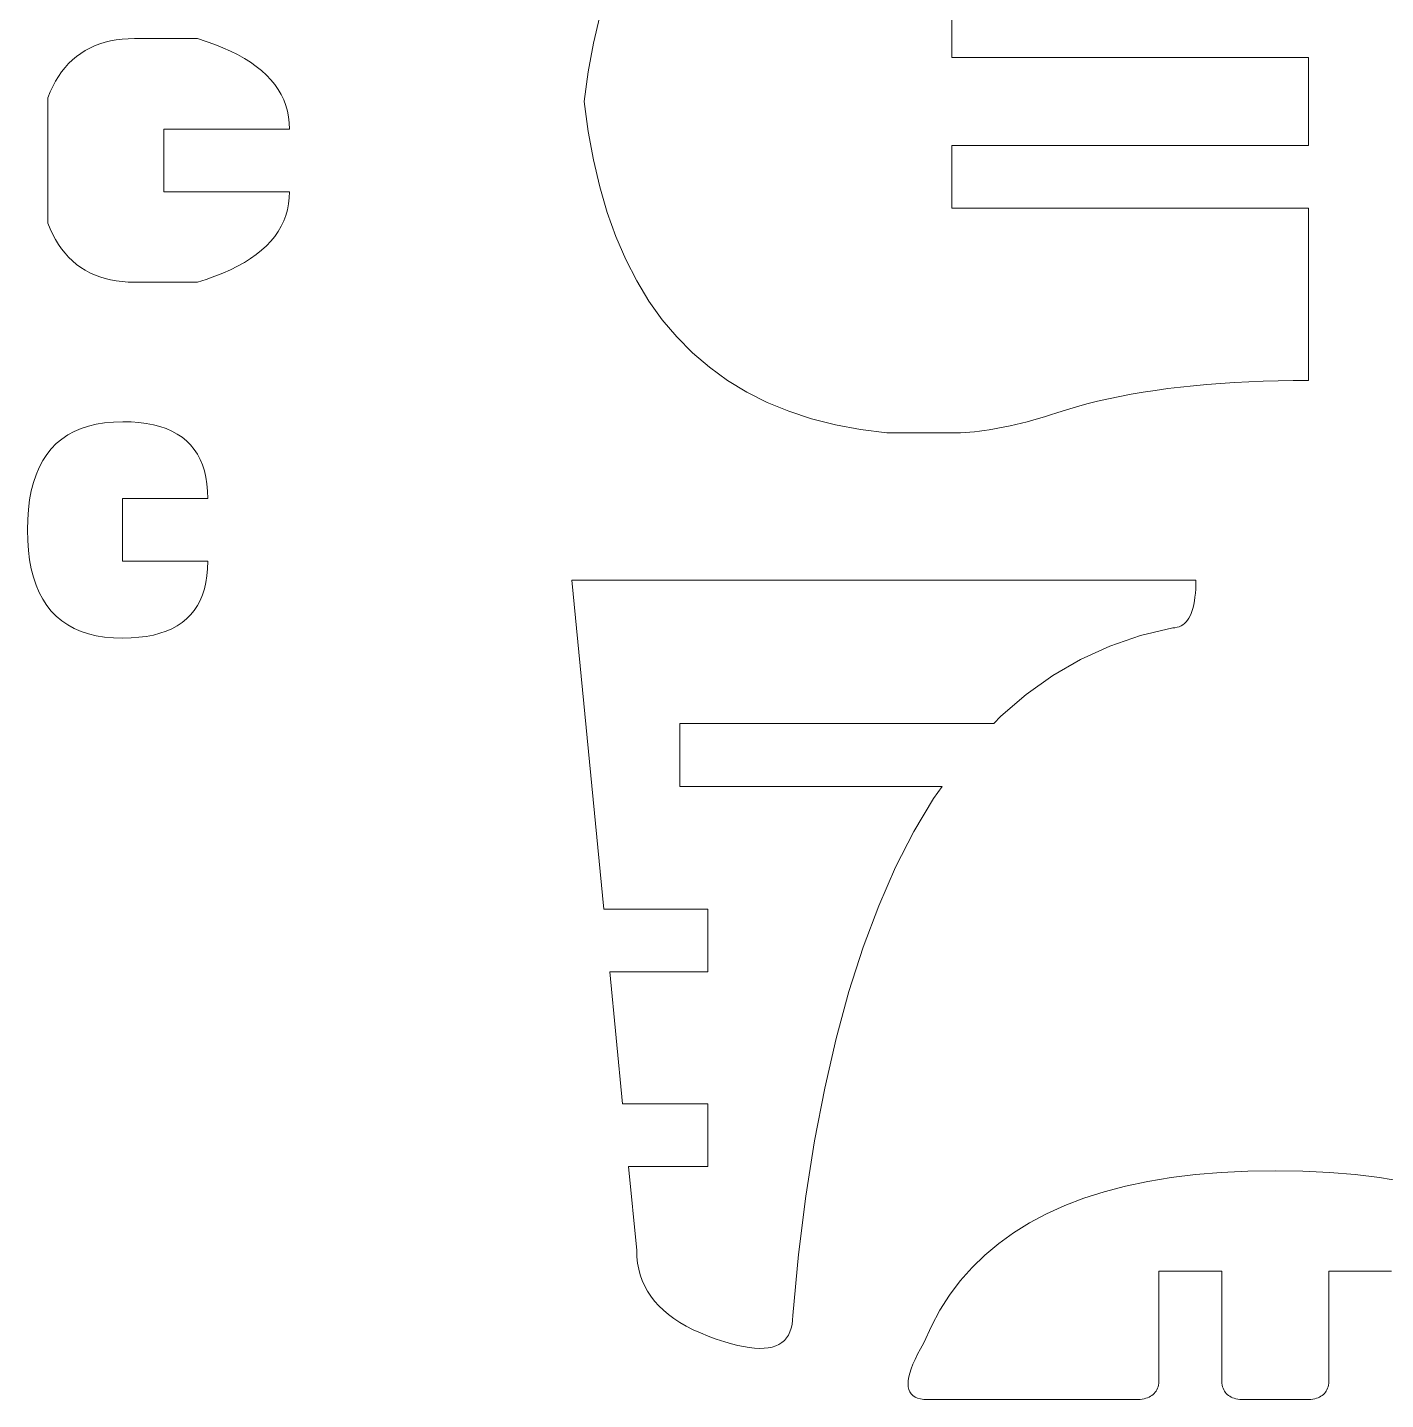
# Model space of a CAD drawing. Header units: inches. Extents: x -318 to 215, y -214 to 306.
# Drawn here: x -303.7 to -245.8, y -181 to -122.4 of the extents above; entities that cross this region are included whole.
import ezdxf

# ---------------------------------------------------------------- set-up
doc = ezdxf.new("R2010")
doc.units = ezdxf.units.IN
doc.header["$MEASUREMENT"] = 0
doc.layers.add('Layer 1', color=7, linetype='Continuous')

msp = doc.modelspace()

# ---------------------------------------------------------------- linework, layer by layer
at = {"layer": 'Layer 1', "color": 1, "lineweight": 9}
for points in [[(-264.2821, -123.7187), (-264.2821, -123.7187), (-264.2821, -121.0409), (-264.2821, -121.0409)], [(-279.3137, -121.9596), (-279.3137, -121.9596), (-279.5839, -123.113), (-279.5839, -123.113)], [(-300.2007, -123.0156), (-300.2007, -123.0156), (-299.9568, -122.9716), (-299.9568, -122.9716)], [(-299.9568, -122.9716), (-299.9568, -122.9716), (-299.704, -122.94), (-299.704, -122.94)], [(-299.704, -122.94), (-299.704, -122.94), (-299.4421, -122.9211), (-299.4421, -122.9211)], [(-299.4421, -122.9211), (-299.4421, -122.9211), (-299.1712, -122.9147), (-299.1712, -122.9147)], [(-299.1712, -122.9147), (-299.1712, -122.9147), (-296.4934, -122.9147), (-296.4934, -122.9147)], [(-296.1097, -123.0367), (-296.1097, -123.0367), (-296.4934, -122.9147), (-296.4934, -122.9147)], [(-301.6546, -123.6769), (-301.6546, -123.6769), (-301.4742, -123.5446), (-301.4742, -123.5446)], [(-301.4742, -123.5446), (-301.4742, -123.5446), (-301.2845, -123.4252), (-301.2845, -123.4252)], [(-301.2845, -123.4252), (-301.2845, -123.4252), (-301.0857, -123.3179), (-301.0857, -123.3179)], [(-301.0857, -123.3179), (-301.0857, -123.3179), (-300.8781, -123.2233), (-300.8781, -123.2233)], [(-300.8781, -123.2233), (-300.8781, -123.2233), (-300.6612, -123.1416), (-300.6612, -123.1416)], [(-300.6612, -123.1416), (-300.6612, -123.1416), (-300.4356, -123.0722), (-300.4356, -123.0722)], [(-300.4356, -123.0722), (-300.4356, -123.0722), (-300.2007, -123.0156), (-300.2007, -123.0156)], [(-295.7457, -123.1657), (-295.7457, -123.1657), (-296.1097, -123.0367), (-296.1097, -123.0367)], [(-295.4016, -123.3025), (-295.4016, -123.3025), (-295.7457, -123.1657), (-295.7457, -123.1657)], [(-295.077, -123.447), (-295.077, -123.447), (-295.4016, -123.3025), (-295.4016, -123.3025)], [(-294.7721, -123.5988), (-294.7721, -123.5988), (-295.077, -123.447), (-295.077, -123.447)], [(-279.5839, -123.113), (-279.5839, -123.113), (-279.8042, -124.3262), (-279.8042, -124.3262)], [(-302.1421, -124.1493), (-302.1421, -124.1493), (-301.9885, -123.9794), (-301.9885, -123.9794)], [(-301.9885, -123.9794), (-301.9885, -123.9794), (-301.826, -123.8218), (-301.826, -123.8218)], [(-301.826, -123.8218), (-301.826, -123.8218), (-301.6546, -123.6769), (-301.6546, -123.6769)], [(-294.4868, -123.758), (-294.4868, -123.758), (-294.7721, -123.5988), (-294.7721, -123.5988)], [(-294.2212, -123.9247), (-294.2212, -123.9247), (-294.4868, -123.758), (-294.4868, -123.758)], [(-293.9755, -124.0987), (-293.9755, -124.0987), (-294.2212, -123.9247), (-294.2212, -123.9247)], [(-293.7491, -124.2807), (-293.7491, -124.2807), (-293.9755, -124.0987), (-293.9755, -124.0987)], [(-249.0437, -123.7187), (-249.0437, -123.7187), (-264.2821, -123.7187), (-264.2821, -123.7187)], [(-249.0437, -127.4785), (-249.0437, -127.4785), (-249.0437, -123.7187), (-249.0437, -123.7187)], [(-302.5483, -124.7352), (-302.5483, -124.7352), (-302.4218, -124.5275), (-302.4218, -124.5275)], [(-302.4218, -124.5275), (-302.4218, -124.5275), (-302.2866, -124.3322), (-302.2866, -124.3322)], [(-302.2866, -124.3322), (-302.2866, -124.3322), (-302.1421, -124.1493), (-302.1421, -124.1493)], [(-293.5428, -124.4699), (-293.5428, -124.4699), (-293.7491, -124.2807), (-293.7491, -124.2807)], [(-293.3557, -124.6665), (-293.3557, -124.6665), (-293.5428, -124.4699), (-293.5428, -124.4699)], [(-293.1887, -124.8707), (-293.1887, -124.8707), (-293.3557, -124.6665), (-293.3557, -124.6665)], [(-279.8042, -124.3262), (-279.8042, -124.3262), (-279.9743, -125.5986), (-279.9743, -125.5986)], [(-302.8732, -125.4345), (-302.8732, -125.4345), (-302.7738, -125.1888), (-302.7738, -125.1888)], [(-302.7738, -125.1888), (-302.7738, -125.1888), (-302.6655, -124.9557), (-302.6655, -124.9557)], [(-302.6655, -124.9557), (-302.6655, -124.9557), (-302.5483, -124.7352), (-302.5483, -124.7352)], [(-293.0412, -125.0823), (-293.0412, -125.0823), (-293.1887, -124.8707), (-293.1887, -124.8707)], [(-292.913, -125.3015), (-292.913, -125.3015), (-293.0412, -125.0823), (-293.0412, -125.0823)], [(-292.8051, -125.5282), (-292.8051, -125.5282), (-292.913, -125.3015), (-292.913, -125.3015)], [(-302.8732, -125.4345), (-302.8732, -125.4345), (-302.8732, -130.7904), (-302.8732, -130.7904)], [(-292.7164, -125.7621), (-292.7164, -125.7621), (-292.8051, -125.5282), (-292.8051, -125.5282)], [(-292.6476, -126.0038), (-292.6476, -126.0038), (-292.7164, -125.7621), (-292.7164, -125.7621)], [(-279.8042, -126.8712), (-279.8042, -126.8712), (-279.9743, -125.5986), (-279.9743, -125.5986)], [(-292.5985, -126.2528), (-292.5985, -126.2528), (-292.6476, -126.0038), (-292.6476, -126.0038)], [(-292.5689, -126.5094), (-292.5689, -126.5094), (-292.5985, -126.2528), (-292.5985, -126.2528)], [(-297.9309, -126.7735), (-297.9309, -126.7735), (-297.9309, -129.4514), (-297.9309, -129.4514)], [(-297.9309, -126.7735), (-297.9309, -126.7735), (-292.559, -126.7735), (-292.559, -126.7735)], [(-292.559, -126.7735), (-292.559, -126.7735), (-292.5689, -126.5094), (-292.5689, -126.5094)], [(-279.5839, -128.0841), (-279.5839, -128.0841), (-279.8042, -126.8712), (-279.8042, -126.8712)], [(-249.0437, -127.4785), (-249.0437, -127.4785), (-264.2821, -127.4785), (-264.2821, -127.4785)], [(-264.2821, -127.4785), (-264.2821, -127.4785), (-264.2821, -130.1563), (-264.2821, -130.1563)], [(-279.3137, -129.2378), (-279.3137, -129.2378), (-279.5839, -128.0841), (-279.5839, -128.0841)], [(-278.9933, -130.3321), (-278.9933, -130.3321), (-279.3137, -129.2378), (-279.3137, -129.2378)], [(-297.9309, -129.4514), (-297.9309, -129.4514), (-292.559, -129.4514), (-292.559, -129.4514)], [(-292.5985, -129.9718), (-292.5985, -129.9718), (-292.6476, -130.221), (-292.6476, -130.221)], [(-292.5689, -129.7153), (-292.5689, -129.7153), (-292.5985, -129.9718), (-292.5985, -129.9718)], [(-292.559, -129.4514), (-292.559, -129.4514), (-292.5689, -129.7153), (-292.5689, -129.7153)], [(-292.7164, -130.4624), (-292.7164, -130.4624), (-292.8051, -130.6967), (-292.8051, -130.6967)], [(-292.6476, -130.221), (-292.6476, -130.221), (-292.7164, -130.4624), (-292.7164, -130.4624)], [(-278.6229, -131.3665), (-278.6229, -131.3665), (-278.9933, -130.3321), (-278.9933, -130.3321)], [(-264.2821, -130.1563), (-264.2821, -130.1563), (-249.0437, -130.1563), (-249.0437, -130.1563)], [(-249.0437, -130.1563), (-249.0437, -130.1563), (-249.0437, -137.508), (-249.0437, -137.508)], [(-302.8732, -130.7904), (-302.8732, -130.7904), (-302.7738, -131.0359), (-302.7738, -131.0359)], [(-302.7738, -131.0359), (-302.7738, -131.0359), (-302.6655, -131.269), (-302.6655, -131.269)], [(-293.0412, -131.1424), (-293.0412, -131.1424), (-293.1887, -131.3542), (-293.1887, -131.3542)], [(-292.913, -130.9234), (-292.913, -130.9234), (-293.0412, -131.1424), (-293.0412, -131.1424)], [(-292.8051, -130.6967), (-292.8051, -130.6967), (-292.913, -130.9234), (-292.913, -130.9234)], [(-302.6655, -131.269), (-302.6655, -131.269), (-302.5483, -131.4895), (-302.5483, -131.4895)], [(-302.5483, -131.4895), (-302.5483, -131.4895), (-302.4218, -131.6974), (-302.4218, -131.6974)], [(-302.4218, -131.6974), (-302.4218, -131.6974), (-302.2866, -131.8927), (-302.2866, -131.8927)], [(-293.5428, -131.755), (-293.5428, -131.755), (-293.7491, -131.944), (-293.7491, -131.944)], [(-293.3557, -131.5582), (-293.3557, -131.5582), (-293.5428, -131.755), (-293.5428, -131.755)], [(-293.1887, -131.3542), (-293.1887, -131.3542), (-293.3557, -131.5582), (-293.3557, -131.5582)], [(-278.2022, -132.3416), (-278.2022, -132.3416), (-278.6229, -131.3665), (-278.6229, -131.3665)], [(-302.2866, -131.8927), (-302.2866, -131.8927), (-302.1421, -132.0752), (-302.1421, -132.0752)], [(-302.1421, -132.0752), (-302.1421, -132.0752), (-301.9885, -132.2455), (-301.9885, -132.2455)], [(-301.9885, -132.2455), (-301.9885, -132.2455), (-301.826, -132.4027), (-301.826, -132.4027)], [(-294.2212, -132.3), (-294.2212, -132.3), (-294.4868, -132.4669), (-294.4868, -132.4669)], [(-293.9755, -132.1258), (-293.9755, -132.1258), (-294.2212, -132.3), (-294.2212, -132.3)], [(-293.7491, -131.944), (-293.7491, -131.944), (-293.9755, -132.1258), (-293.9755, -132.1258)], [(-277.7315, -133.2571), (-277.7315, -133.2571), (-278.2022, -132.3416), (-278.2022, -132.3416)], [(-301.826, -132.4027), (-301.826, -132.4027), (-301.6546, -132.5478), (-301.6546, -132.5478)], [(-301.6546, -132.5478), (-301.6546, -132.5478), (-301.4742, -132.6801), (-301.4742, -132.6801)], [(-301.4742, -132.6801), (-301.4742, -132.6801), (-301.2845, -132.7997), (-301.2845, -132.7997)], [(-301.2845, -132.7997), (-301.2845, -132.7997), (-301.0857, -132.9068), (-301.0857, -132.9068)], [(-301.0857, -132.9068), (-301.0857, -132.9068), (-300.8781, -133.0012), (-300.8781, -133.0012)], [(-295.4016, -132.922), (-295.4016, -132.922), (-295.7457, -133.0588), (-295.7457, -133.0588)], [(-295.077, -132.7779), (-295.077, -132.7779), (-295.4016, -132.922), (-295.4016, -132.922)], [(-294.7721, -132.6261), (-294.7721, -132.6261), (-295.077, -132.7779), (-295.077, -132.7779)], [(-294.4868, -132.4669), (-294.4868, -132.4669), (-294.7721, -132.6261), (-294.7721, -132.6261)], [(-300.8781, -133.0012), (-300.8781, -133.0012), (-300.6612, -133.0831), (-300.6612, -133.0831)], [(-300.6612, -133.0831), (-300.6612, -133.0831), (-300.4356, -133.1525), (-300.4356, -133.1525)], [(-300.4356, -133.1525), (-300.4356, -133.1525), (-300.2007, -133.2091), (-300.2007, -133.2091)], [(-300.2007, -133.2091), (-300.2007, -133.2091), (-299.9568, -133.2533), (-299.9568, -133.2533)], [(-299.9568, -133.2533), (-299.9568, -133.2533), (-299.704, -133.2847), (-299.704, -133.2847)], [(-299.704, -133.2847), (-299.704, -133.2847), (-299.4421, -133.3036), (-299.4421, -133.3036)], [(-299.4421, -133.3036), (-299.4421, -133.3036), (-299.1712, -133.3098), (-299.1712, -133.3098)], [(-299.1712, -133.3098), (-299.1712, -133.3098), (-296.4934, -133.3098), (-296.4934, -133.3098)], [(-296.1097, -133.188), (-296.1097, -133.188), (-296.4934, -133.3098), (-296.4934, -133.3098)], [(-295.7457, -133.0588), (-295.7457, -133.0588), (-296.1097, -133.188), (-296.1097, -133.188)], [(-277.2105, -134.1131), (-277.2105, -134.1131), (-277.7315, -133.2571), (-277.7315, -133.2571)], [(-276.6397, -134.9097), (-276.6397, -134.9097), (-277.2105, -134.1131), (-277.2105, -134.1131)], [(-276.0184, -135.6469), (-276.0184, -135.6469), (-276.6397, -134.9097), (-276.6397, -134.9097)], [(-275.3473, -136.3244), (-275.3473, -136.3244), (-276.0184, -135.6469), (-276.0184, -135.6469)], [(-274.626, -136.9424), (-274.626, -136.9424), (-275.3473, -136.3244), (-275.3473, -136.3244)], [(-273.8546, -137.501), (-273.8546, -137.501), (-274.626, -136.9424), (-274.626, -136.9424)], [(-273.0332, -138.0003), (-273.0332, -138.0003), (-273.8546, -137.501), (-273.8546, -137.501)], [(-252.2125, -137.5943), (-252.2125, -137.5943), (-252.8078, -137.6321), (-252.8078, -137.6321)], [(-251.6044, -137.5631), (-251.6044, -137.5631), (-252.2125, -137.5943), (-252.2125, -137.5943)], [(-250.9834, -137.539), (-250.9834, -137.539), (-251.6044, -137.5631), (-251.6044, -137.5631)], [(-250.3495, -137.5217), (-250.3495, -137.5217), (-250.9834, -137.539), (-250.9834, -137.539)], [(-249.7031, -137.5114), (-249.7031, -137.5114), (-250.3495, -137.5217), (-250.3495, -137.5217)], [(-249.0437, -137.508), (-249.0437, -137.508), (-249.7031, -137.5114), (-249.7031, -137.5114)], [(-272.1616, -138.44), (-272.1616, -138.44), (-273.0332, -138.0003), (-273.0332, -138.0003)], [(-257.1092, -138.1851), (-257.1092, -138.1851), (-257.5892, -138.2852), (-257.5892, -138.2852)], [(-256.6163, -138.0916), (-256.6163, -138.0916), (-257.1092, -138.1851), (-257.1092, -138.1851)], [(-256.111, -138.0054), (-256.111, -138.0054), (-256.6163, -138.0916), (-256.6163, -138.0916)], [(-255.5923, -137.9258), (-255.5923, -137.9258), (-256.111, -138.0054), (-256.111, -138.0054)], [(-255.0609, -137.8534), (-255.0609, -137.8534), (-255.5923, -137.9258), (-255.5923, -137.9258)], [(-254.5168, -137.7877), (-254.5168, -137.7877), (-255.0609, -137.8534), (-255.0609, -137.8534)], [(-253.9601, -137.729), (-253.9601, -137.729), (-254.5168, -137.7877), (-254.5168, -137.7877)], [(-253.3905, -137.6773), (-253.3905, -137.6773), (-253.9601, -137.729), (-253.9601, -137.729)], [(-252.8078, -137.6321), (-252.8078, -137.6321), (-253.3905, -137.6773), (-253.3905, -137.6773)], [(-271.2399, -138.8201), (-271.2399, -138.8201), (-272.1616, -138.44), (-272.1616, -138.44)], [(-259.3812, -138.755), (-259.3812, -138.755), (-259.797, -138.8899), (-259.797, -138.8899)], [(-258.9523, -138.6272), (-258.9523, -138.6272), (-259.3812, -138.755), (-259.3812, -138.755)], [(-258.5109, -138.5062), (-258.5109, -138.5062), (-258.9523, -138.6272), (-258.9523, -138.6272)], [(-258.0563, -138.3922), (-258.0563, -138.3922), (-258.5109, -138.5062), (-258.5109, -138.5062)], [(-257.5892, -138.2852), (-257.5892, -138.2852), (-258.0563, -138.3922), (-258.0563, -138.3922)], [(-301.144, -139.4487), (-301.144, -139.4487), (-300.8083, -139.3683), (-300.8083, -139.3683)], [(-300.8083, -139.3683), (-300.8083, -139.3683), (-300.4524, -139.3109), (-300.4524, -139.3109)], [(-300.4524, -139.3109), (-300.4524, -139.3109), (-300.0763, -139.2765), (-300.0763, -139.2765)], [(-300.0763, -139.2765), (-300.0763, -139.2765), (-299.6793, -139.2654), (-299.6793, -139.2654)], [(-299.3254, -139.2737), (-299.3254, -139.2737), (-299.6793, -139.2654), (-299.6793, -139.2654)], [(-298.9894, -139.2981), (-298.9894, -139.2981), (-299.3254, -139.2737), (-299.3254, -139.2737)], [(-298.6718, -139.3392), (-298.6718, -139.3392), (-298.9894, -139.2981), (-298.9894, -139.2981)], [(-298.3721, -139.3965), (-298.3721, -139.3965), (-298.6718, -139.3392), (-298.6718, -139.3392)], [(-270.2681, -139.1405), (-270.2681, -139.1405), (-271.2399, -138.8201), (-271.2399, -138.8201)], [(-269.246, -139.4018), (-269.246, -139.4018), (-270.2681, -139.1405), (-270.2681, -139.1405)], [(-261.3102, -139.3262), (-261.3102, -139.3262), (-261.5486, -139.3839), (-261.5486, -139.3839)], [(-261.0679, -139.2641), (-261.0679, -139.2641), (-261.3102, -139.3262), (-261.3102, -139.3262)], [(-260.8218, -139.1979), (-260.8218, -139.1979), (-261.0679, -139.2641), (-261.0679, -139.2641)], [(-260.5716, -139.1273), (-260.5716, -139.1273), (-260.8218, -139.1979), (-260.8218, -139.1979)], [(-260.3174, -139.0524), (-260.3174, -139.0524), (-260.5716, -139.1273), (-260.5716, -139.1273)], [(-260.0593, -138.9732), (-260.0593, -138.9732), (-260.3174, -139.0524), (-260.3174, -139.0524)], [(-259.797, -138.8899), (-259.797, -138.8899), (-260.0593, -138.9732), (-260.0593, -138.9732)], [(-302.2832, -140.002), (-302.2832, -140.002), (-302.029, -139.8289), (-302.029, -139.8289)], [(-302.029, -139.8289), (-302.029, -139.8289), (-301.7545, -139.6791), (-301.7545, -139.6791)], [(-301.7545, -139.6791), (-301.7545, -139.6791), (-301.4595, -139.5521), (-301.4595, -139.5521)], [(-301.4595, -139.5521), (-301.4595, -139.5521), (-301.144, -139.4487), (-301.144, -139.4487)], [(-298.0909, -139.4703), (-298.0909, -139.4703), (-298.3721, -139.3965), (-298.3721, -139.3965)], [(-297.8275, -139.5604), (-297.8275, -139.5604), (-298.0909, -139.4703), (-298.0909, -139.4703)], [(-297.5825, -139.6669), (-297.5825, -139.6669), (-297.8275, -139.5604), (-297.8275, -139.5604)], [(-297.3556, -139.7899), (-297.3556, -139.7899), (-297.5825, -139.6669), (-297.5825, -139.6669)], [(-297.1468, -139.9292), (-297.1468, -139.9292), (-297.3556, -139.7899), (-297.3556, -139.7899)], [(-296.956, -140.0848), (-296.956, -140.0848), (-297.1468, -139.9292), (-297.1468, -139.9292)], [(-268.1741, -139.6033), (-268.1741, -139.6033), (-269.246, -139.4018), (-269.246, -139.4018)], [(-267.0519, -139.7455), (-267.0519, -139.7455), (-268.1741, -139.6033), (-268.1741, -139.6033)], [(-267.0519, -139.7455), (-267.0519, -139.7455), (-264.2821, -139.7455), (-264.2821, -139.7455)], [(-264.0956, -139.7435), (-264.0956, -139.7435), (-264.2821, -139.7455), (-264.2821, -139.7455)], [(-263.9052, -139.7371), (-263.9052, -139.7371), (-264.0956, -139.7435), (-264.0956, -139.7435)], [(-263.7111, -139.7262), (-263.7111, -139.7262), (-263.9052, -139.7371), (-263.9052, -139.7371)], [(-263.5128, -139.7113), (-263.5128, -139.7113), (-263.7111, -139.7262), (-263.7111, -139.7262)], [(-263.3105, -139.6921), (-263.3105, -139.6921), (-263.5128, -139.7113), (-263.5128, -139.7113)], [(-263.1041, -139.6686), (-263.1041, -139.6686), (-263.3105, -139.6921), (-263.3105, -139.6921)], [(-262.894, -139.6406), (-262.894, -139.6406), (-263.1041, -139.6686), (-263.1041, -139.6686)], [(-262.6797, -139.6086), (-262.6797, -139.6086), (-262.894, -139.6406), (-262.894, -139.6406)], [(-262.4614, -139.5721), (-262.4614, -139.5721), (-262.6797, -139.6086), (-262.6797, -139.6086)], [(-262.2391, -139.5316), (-262.2391, -139.5316), (-262.4614, -139.5721), (-262.4614, -139.5721)], [(-262.0129, -139.4867), (-262.0129, -139.4867), (-262.2391, -139.5316), (-262.2391, -139.5316)], [(-261.7826, -139.4375), (-261.7826, -139.4375), (-262.0129, -139.4867), (-262.0129, -139.4867)], [(-261.5486, -139.3839), (-261.5486, -139.3839), (-261.7826, -139.4375), (-261.7826, -139.4375)], [(-302.924, -140.6597), (-302.924, -140.6597), (-302.7308, -140.4174), (-302.7308, -140.4174)], [(-302.7308, -140.4174), (-302.7308, -140.4174), (-302.517, -140.198), (-302.517, -140.198)], [(-302.517, -140.198), (-302.517, -140.198), (-302.2832, -140.002), (-302.2832, -140.002)], [(-296.7835, -140.2569), (-296.7835, -140.2569), (-296.956, -140.0848), (-296.956, -140.0848)], [(-296.6292, -140.4454), (-296.6292, -140.4454), (-296.7835, -140.2569), (-296.7835, -140.2569)], [(-296.493, -140.6503), (-296.493, -140.6503), (-296.6292, -140.4454), (-296.6292, -140.4454)], [(-303.2495, -141.214), (-303.2495, -141.214), (-303.0969, -140.9252), (-303.0969, -140.9252)], [(-303.0969, -140.9252), (-303.0969, -140.9252), (-302.924, -140.6597), (-302.924, -140.6597)], [(-296.375, -140.8716), (-296.375, -140.8716), (-296.493, -140.6503), (-296.493, -140.6503)], [(-296.2753, -141.1092), (-296.2753, -141.1092), (-296.375, -140.8716), (-296.375, -140.8716)], [(-296.1935, -141.3632), (-296.1935, -141.3632), (-296.2753, -141.1092), (-296.2753, -141.1092)], [(-303.4935, -141.8604), (-303.4935, -141.8604), (-303.3817, -141.5257), (-303.3817, -141.5257)], [(-303.3817, -141.5257), (-303.3817, -141.5257), (-303.2495, -141.214), (-303.2495, -141.214)], [(-296.1299, -141.6335), (-296.1299, -141.6335), (-296.1935, -141.3632), (-296.1935, -141.3632)], [(-296.0845, -141.9205), (-296.0845, -141.9205), (-296.1299, -141.6335), (-296.1299, -141.6335)], [(-303.6562, -142.5996), (-303.6562, -142.5996), (-303.5851, -142.2185), (-303.5851, -142.2185)], [(-303.5851, -142.2185), (-303.5851, -142.2185), (-303.4935, -141.8604), (-303.4935, -141.8604)], [(-296.0574, -142.2234), (-296.0574, -142.2234), (-296.0845, -141.9205), (-296.0845, -141.9205)], [(-296.0482, -142.543), (-296.0482, -142.543), (-296.0574, -142.2234), (-296.0574, -142.2234)], [(-303.7072, -143.004), (-303.7072, -143.004), (-303.6562, -142.5996), (-303.6562, -142.5996)], [(-299.6885, -142.543), (-299.6885, -142.543), (-296.0482, -142.543), (-296.0482, -142.543)], [(-299.6885, -145.221), (-299.6885, -145.221), (-299.6885, -142.543), (-299.6885, -142.543)], [(-303.748, -143.882), (-303.748, -143.882), (-303.7377, -143.4314), (-303.7377, -143.4314)], [(-303.7377, -143.4314), (-303.7377, -143.4314), (-303.7072, -143.004), (-303.7072, -143.004)], [(-303.748, -143.882), (-303.748, -143.882), (-303.7377, -144.3324), (-303.7377, -144.3324)], [(-303.7377, -144.3324), (-303.7377, -144.3324), (-303.7072, -144.7599), (-303.7072, -144.7599)], [(-303.7072, -144.7599), (-303.7072, -144.7599), (-303.6562, -145.1642), (-303.6562, -145.1642)], [(-303.6562, -145.1642), (-303.6562, -145.1642), (-303.5851, -145.5454), (-303.5851, -145.5454)], [(-299.6885, -145.221), (-299.6885, -145.221), (-296.0482, -145.221), (-296.0482, -145.221)], [(-296.0482, -145.221), (-296.0482, -145.221), (-296.0574, -145.5405), (-296.0574, -145.5405)], [(-303.5851, -145.5454), (-303.5851, -145.5454), (-303.4935, -145.9034), (-303.4935, -145.9034)], [(-296.0574, -145.5405), (-296.0574, -145.5405), (-296.0845, -145.8438), (-296.0845, -145.8438)], [(-303.4935, -145.9034), (-303.4935, -145.9034), (-303.3817, -146.2385), (-303.3817, -146.2385)], [(-303.3817, -146.2385), (-303.3817, -146.2385), (-303.2495, -146.5503), (-303.2495, -146.5503)], [(-296.1299, -146.1305), (-296.1299, -146.1305), (-296.1935, -146.4009), (-296.1935, -146.4009)], [(-296.0845, -145.8438), (-296.0845, -145.8438), (-296.1299, -146.1305), (-296.1299, -146.1305)], [(-280.4994, -146.0206), (-280.4994, -146.0206), (-253.8567, -146.0206), (-253.8567, -146.0206)], [(-279.1406, -160.0652), (-279.1406, -160.0652), (-280.4994, -146.0206), (-280.4994, -146.0206)], [(-253.8593, -146.2195), (-253.8593, -146.2195), (-253.8666, -146.4082), (-253.8666, -146.4082)], [(-253.8567, -146.0206), (-253.8567, -146.0206), (-253.8593, -146.2195), (-253.8593, -146.2195)], [(-303.2495, -146.5503), (-303.2495, -146.5503), (-303.0969, -146.8387), (-303.0969, -146.8387)], [(-303.0969, -146.8387), (-303.0969, -146.8387), (-302.924, -147.1043), (-302.924, -147.1043)], [(-296.375, -146.8925), (-296.375, -146.8925), (-296.493, -147.1137), (-296.493, -147.1137)], [(-296.2753, -146.655), (-296.2753, -146.655), (-296.375, -146.8925), (-296.375, -146.8925)], [(-296.1935, -146.4009), (-296.1935, -146.4009), (-296.2753, -146.655), (-296.2753, -146.655)], [(-253.9187, -146.9124), (-253.9187, -146.9124), (-253.946, -147.0605), (-253.946, -147.0605)], [(-253.8964, -146.7548), (-253.8964, -146.7548), (-253.9187, -146.9124), (-253.9187, -146.9124)], [(-253.8789, -146.5866), (-253.8789, -146.5866), (-253.8964, -146.7548), (-253.8964, -146.7548)], [(-253.8666, -146.4082), (-253.8666, -146.4082), (-253.8789, -146.5866), (-253.8789, -146.5866)], [(-302.924, -147.1043), (-302.924, -147.1043), (-302.7308, -147.3467), (-302.7308, -147.3467)], [(-302.7308, -147.3467), (-302.7308, -147.3467), (-302.517, -147.5658), (-302.517, -147.5658)], [(-302.517, -147.5658), (-302.517, -147.5658), (-302.2832, -147.7623), (-302.2832, -147.7623)], [(-296.7835, -147.507), (-296.7835, -147.507), (-296.956, -147.6791), (-296.956, -147.6791)], [(-296.6292, -147.3184), (-296.6292, -147.3184), (-296.7835, -147.507), (-296.7835, -147.507)], [(-296.493, -147.1137), (-296.493, -147.1137), (-296.6292, -147.3184), (-296.6292, -147.3184)], [(-254.1048, -147.5495), (-254.1048, -147.5495), (-254.1569, -147.6466), (-254.1569, -147.6466)], [(-254.0576, -147.4426), (-254.0576, -147.4426), (-254.1048, -147.5495), (-254.1048, -147.5495)], [(-254.0155, -147.3254), (-254.0155, -147.3254), (-254.0576, -147.4426), (-254.0576, -147.4426)], [(-253.9782, -147.198), (-253.9782, -147.198), (-254.0155, -147.3254), (-254.0155, -147.3254)], [(-253.946, -147.0605), (-253.946, -147.0605), (-253.9782, -147.198), (-253.9782, -147.198)], [(-302.2832, -147.7623), (-302.2832, -147.7623), (-302.029, -147.935), (-302.029, -147.935)], [(-302.029, -147.935), (-302.029, -147.935), (-301.7545, -148.0851), (-301.7545, -148.0851)], [(-301.7545, -148.0851), (-301.7545, -148.0851), (-301.4595, -148.2117), (-301.4595, -148.2117)], [(-297.5825, -148.097), (-297.5825, -148.097), (-297.8275, -148.2035), (-297.8275, -148.2035)], [(-297.3556, -147.9741), (-297.3556, -147.9741), (-297.5825, -148.097), (-297.5825, -148.097)], [(-297.1468, -147.8347), (-297.1468, -147.8347), (-297.3556, -147.9741), (-297.3556, -147.9741)], [(-296.956, -147.6791), (-296.956, -147.6791), (-297.1468, -147.8347), (-297.1468, -147.8347)], [(-256.218, -148.3899), (-256.218, -148.3899), (-254.8491, -148.0591), (-254.8491, -148.0591)], [(-254.7524, -148.0541), (-254.7524, -148.0541), (-254.8491, -148.0591), (-254.8491, -148.0591)], [(-254.6606, -148.0388), (-254.6606, -148.0388), (-254.7524, -148.0541), (-254.7524, -148.0541)], [(-254.5737, -148.0132), (-254.5737, -148.0132), (-254.6606, -148.0388), (-254.6606, -148.0388)], [(-254.4918, -147.9775), (-254.4918, -147.9775), (-254.5737, -148.0132), (-254.5737, -148.0132)], [(-254.4149, -147.9318), (-254.4149, -147.9318), (-254.4918, -147.9775), (-254.4918, -147.9775)], [(-254.3428, -147.8757), (-254.3428, -147.8757), (-254.4149, -147.9318), (-254.4149, -147.9318)], [(-254.276, -147.8097), (-254.276, -147.8097), (-254.3428, -147.8757), (-254.3428, -147.8757)], [(-254.2139, -147.7331), (-254.2139, -147.7331), (-254.276, -147.8097), (-254.276, -147.8097)], [(-254.1569, -147.6466), (-254.1569, -147.6466), (-254.2139, -147.7331), (-254.2139, -147.7331)], [(-301.4595, -148.2117), (-301.4595, -148.2117), (-301.144, -148.3154), (-301.144, -148.3154)], [(-301.144, -148.3154), (-301.144, -148.3154), (-300.8083, -148.3959), (-300.8083, -148.3959)], [(-300.8083, -148.3959), (-300.8083, -148.3959), (-300.4524, -148.4533), (-300.4524, -148.4533)], [(-300.4524, -148.4533), (-300.4524, -148.4533), (-300.0763, -148.4874), (-300.0763, -148.4874)], [(-300.0763, -148.4874), (-300.0763, -148.4874), (-299.6793, -148.4985), (-299.6793, -148.4985)], [(-299.3254, -148.4904), (-299.3254, -148.4904), (-299.6793, -148.4985), (-299.6793, -148.4985)], [(-298.9894, -148.4657), (-298.9894, -148.4657), (-299.3254, -148.4904), (-299.3254, -148.4904)], [(-298.6718, -148.4247), (-298.6718, -148.4247), (-298.9894, -148.4657), (-298.9894, -148.4657)], [(-298.3721, -148.3673), (-298.3721, -148.3673), (-298.6718, -148.4247), (-298.6718, -148.4247)], [(-298.0909, -148.2936), (-298.0909, -148.2936), (-298.3721, -148.3673), (-298.3721, -148.3673)], [(-297.8275, -148.2035), (-297.8275, -148.2035), (-298.0909, -148.2936), (-298.0909, -148.2936)], [(-257.528, -148.8399), (-257.528, -148.8399), (-256.218, -148.3899), (-256.218, -148.3899)], [(-258.7793, -149.4098), (-258.7793, -149.4098), (-257.528, -148.8399), (-257.528, -148.8399)], [(-259.9723, -150.0995), (-259.9723, -150.0995), (-258.7793, -149.4098), (-258.7793, -149.4098)], [(-261.1063, -150.9087), (-261.1063, -150.9087), (-259.9723, -150.0995), (-259.9723, -150.0995)], [(-262.1817, -151.8378), (-262.1817, -151.8378), (-261.1063, -150.9087), (-261.1063, -150.9087)], [(-275.8852, -152.1503), (-275.8852, -152.1503), (-275.8852, -154.8283), (-275.8852, -154.8283)], [(-275.8852, -152.1503), (-275.8852, -152.1503), (-262.4846, -152.1503), (-262.4846, -152.1503)], [(-262.4846, -152.1503), (-262.4846, -152.1503), (-262.1817, -151.8378), (-262.1817, -151.8378)], [(-275.8852, -154.8283), (-275.8852, -154.8283), (-264.6962, -154.8283), (-264.6962, -154.8283)], [(-265.0553, -155.3425), (-265.0553, -155.3425), (-264.6962, -154.8283), (-264.6962, -154.8283)], [(-265.8959, -156.7502), (-265.8959, -156.7502), (-265.0553, -155.3425), (-265.0553, -155.3425)], [(-266.6777, -158.2777), (-266.6777, -158.2777), (-265.8959, -156.7502), (-265.8959, -156.7502)], [(-267.4007, -159.9247), (-267.4007, -159.9247), (-266.6777, -158.2777), (-266.6777, -158.2777)], [(-274.6986, -160.0652), (-274.6986, -160.0652), (-279.1406, -160.0652), (-279.1406, -160.0652)], [(-274.6986, -160.0652), (-274.6986, -160.0652), (-274.6986, -162.7432), (-274.6986, -162.7432)], [(-268.0652, -161.6915), (-268.0652, -161.6915), (-267.4007, -159.9247), (-267.4007, -159.9247)], [(-268.671, -163.5778), (-268.671, -163.5778), (-268.0652, -161.6915), (-268.0652, -161.6915)], [(-274.6986, -162.7432), (-274.6986, -162.7432), (-278.8816, -162.7432), (-278.8816, -162.7432)], [(-278.3369, -168.3743), (-278.3369, -168.3743), (-278.8816, -162.7432), (-278.8816, -162.7432)], [(-269.2179, -165.584), (-269.2179, -165.584), (-268.671, -163.5778), (-268.671, -163.5778)], [(-269.7062, -167.7096), (-269.7062, -167.7096), (-269.2179, -165.584), (-269.2179, -165.584)], [(-270.1361, -169.9551), (-270.1361, -169.9551), (-269.7062, -167.7096), (-269.7062, -167.7096)], [(-274.6986, -168.3743), (-274.6986, -168.3743), (-278.3369, -168.3743), (-278.3369, -168.3743)], [(-274.6986, -168.3743), (-274.6986, -168.3743), (-274.6986, -171.0521), (-274.6986, -171.0521)], [(-270.5069, -172.3204), (-270.5069, -172.3204), (-270.1361, -169.9551), (-270.1361, -169.9551)], [(-277.7309, -174.6383), (-277.7309, -174.6383), (-278.078, -171.0521), (-278.078, -171.0521)], [(-274.6986, -171.0521), (-274.6986, -171.0521), (-278.078, -171.0521), (-278.078, -171.0521)], [(-254.9144, -171.527), (-254.9144, -171.527), (-255.9134, -171.6924), (-255.9134, -171.6924)], [(-253.8702, -171.3985), (-253.8702, -171.3985), (-254.9144, -171.527), (-254.9144, -171.527)], [(-252.7811, -171.3067), (-252.7811, -171.3067), (-253.8702, -171.3985), (-253.8702, -171.3985)], [(-251.6466, -171.2516), (-251.6466, -171.2516), (-252.7811, -171.3067), (-252.7811, -171.3067)], [(-250.4668, -171.2333), (-250.4668, -171.2333), (-251.6466, -171.2516), (-251.6466, -171.2516)], [(-250.4668, -171.2333), (-250.4668, -171.2333), (-249.2869, -171.2516), (-249.2869, -171.2516)], [(-249.2869, -171.2516), (-249.2869, -171.2516), (-248.1524, -171.3067), (-248.1524, -171.3067)], [(-248.1524, -171.3067), (-248.1524, -171.3067), (-247.0631, -171.3985), (-247.0631, -171.3985)], [(-247.0631, -171.3985), (-247.0631, -171.3985), (-246.0191, -171.527), (-246.0191, -171.527)], [(-246.0191, -171.527), (-246.0191, -171.527), (-245.0201, -171.6924), (-245.0201, -171.6924)], [(-257.7754, -172.1332), (-257.7754, -172.1332), (-258.6388, -172.4088), (-258.6388, -172.4088)], [(-256.8671, -171.8945), (-256.8671, -171.8945), (-257.7754, -172.1332), (-257.7754, -172.1332)], [(-255.9134, -171.6924), (-255.9134, -171.6924), (-256.8671, -171.8945), (-256.8671, -171.8945)], [(-270.819, -174.8052), (-270.819, -174.8052), (-270.5069, -172.3204), (-270.5069, -172.3204)], [(-259.4568, -172.7212), (-259.4568, -172.7212), (-260.2295, -173.0702), (-260.2295, -173.0702)], [(-258.6388, -172.4088), (-258.6388, -172.4088), (-259.4568, -172.7212), (-259.4568, -172.7212)], [(-260.2295, -173.0702), (-260.2295, -173.0702), (-260.9571, -173.4558), (-260.9571, -173.4558)], [(-261.6396, -173.8782), (-261.6396, -173.8782), (-262.2767, -174.3375), (-262.2767, -174.3375)], [(-260.9571, -173.4558), (-260.9571, -173.4558), (-261.6396, -173.8782), (-261.6396, -173.8782)], [(-262.2767, -174.3375), (-262.2767, -174.3375), (-262.8688, -174.8334), (-262.8688, -174.8334)], [(-277.7309, -174.6383), (-277.7309, -174.6383), (-277.7215, -174.9113), (-277.7215, -174.9113)], [(-277.7215, -174.9113), (-277.7215, -174.9113), (-277.6935, -175.176), (-277.6935, -175.176)], [(-271.0726, -177.4096), (-271.0726, -177.4096), (-270.819, -174.8052), (-270.819, -174.8052)], [(-262.8688, -174.8334), (-262.8688, -174.8334), (-263.4155, -175.3661), (-263.4155, -175.3661)], [(-277.6935, -175.176), (-277.6935, -175.176), (-277.6464, -175.4325), (-277.6464, -175.4325)], [(-277.6464, -175.4325), (-277.6464, -175.4325), (-277.5806, -175.6808), (-277.5806, -175.6808)], [(-277.5806, -175.6808), (-277.5806, -175.6808), (-277.4961, -175.9207), (-277.4961, -175.9207)], [(-263.4155, -175.3661), (-263.4155, -175.3661), (-263.9169, -175.9354), (-263.9169, -175.9354)], [(-255.4342, -180.1385), (-255.4342, -180.1385), (-255.4342, -175.5207), (-255.4342, -175.5207)], [(-255.4342, -175.5207), (-255.4342, -175.5207), (-252.7564, -175.5207), (-252.7564, -175.5207)], [(-252.7564, -175.5207), (-252.7564, -175.5207), (-252.7564, -180.1385), (-252.7564, -180.1385)], [(-245.4991, -175.5207), (-245.4991, -175.5207), (-248.1769, -175.5207), (-248.1769, -175.5207)], [(-248.1769, -175.5207), (-248.1769, -175.5207), (-248.1769, -180.1385), (-248.1769, -180.1385)], [(-277.4961, -175.9207), (-277.4961, -175.9207), (-277.3928, -176.1525), (-277.3928, -176.1525)], [(-277.3928, -176.1525), (-277.3928, -176.1525), (-277.2705, -176.376), (-277.2705, -176.376)], [(-263.9169, -175.9354), (-263.9169, -175.9354), (-264.3733, -176.5416), (-264.3733, -176.5416)], [(-277.2705, -176.376), (-277.2705, -176.376), (-277.1298, -176.5912), (-277.1298, -176.5912)], [(-277.1298, -176.5912), (-277.1298, -176.5912), (-276.9702, -176.7982), (-276.9702, -176.7982)], [(-276.9702, -176.7982), (-276.9702, -176.7982), (-276.7917, -176.9969), (-276.7917, -176.9969)], [(-264.3733, -176.5416), (-264.3733, -176.5416), (-264.7844, -177.1844), (-264.7844, -177.1844)], [(-276.7917, -176.9969), (-276.7917, -176.9969), (-276.5941, -177.1873), (-276.5941, -177.1873)], [(-276.5941, -177.1873), (-276.5941, -177.1873), (-276.3782, -177.3694), (-276.3782, -177.3694)], [(-276.3782, -177.3694), (-276.3782, -177.3694), (-276.1434, -177.5434), (-276.1434, -177.5434)], [(-271.08, -177.6061), (-271.08, -177.6061), (-271.0726, -177.4096), (-271.0726, -177.4096)], [(-264.7844, -177.1844), (-264.7844, -177.1844), (-265.1503, -177.8642), (-265.1503, -177.8642)], [(-276.1434, -177.5434), (-276.1434, -177.5434), (-275.8898, -177.7092), (-275.8898, -177.7092)], [(-275.8898, -177.7092), (-275.8898, -177.7092), (-275.6173, -177.8665), (-275.6173, -177.8665)], [(-275.6173, -177.8665), (-275.6173, -177.8665), (-275.3263, -178.0157), (-275.3263, -178.0157)], [(-275.3263, -178.0157), (-275.3263, -178.0157), (-275.0162, -178.1568), (-275.0162, -178.1568)], [(-271.1885, -178.1071), (-271.1885, -178.1071), (-271.1379, -177.9549), (-271.1379, -177.9549)], [(-271.1379, -177.9549), (-271.1379, -177.9549), (-271.1016, -177.788), (-271.1016, -177.788)], [(-271.1016, -177.788), (-271.1016, -177.788), (-271.08, -177.6061), (-271.08, -177.6061)], [(-265.1503, -177.8642), (-265.1503, -177.8642), (-265.4711, -178.5805), (-265.4711, -178.5805)], [(-275.0162, -178.1568), (-275.0162, -178.1568), (-274.6873, -178.2894), (-274.6873, -178.2894)], [(-274.6873, -178.2894), (-274.6873, -178.2894), (-274.3399, -178.4136), (-274.3399, -178.4136)], [(-274.3399, -178.4136), (-274.3399, -178.4136), (-273.9734, -178.5298), (-273.9734, -178.5298)], [(-273.9734, -178.5298), (-273.9734, -178.5298), (-273.6908, -178.6143), (-273.6908, -178.6143)], [(-271.6602, -178.6461), (-271.6602, -178.6461), (-271.5368, -178.568), (-271.5368, -178.568)], [(-271.5368, -178.568), (-271.5368, -178.568), (-271.428, -178.4751), (-271.428, -178.4751)], [(-271.428, -178.4751), (-271.428, -178.4751), (-271.3338, -178.3671), (-271.3338, -178.3671)], [(-271.3338, -178.3671), (-271.3338, -178.3671), (-271.254, -178.2446), (-271.254, -178.2446)], [(-271.254, -178.2446), (-271.254, -178.2446), (-271.1885, -178.1071), (-271.1885, -178.1071)], [(-265.6128, -178.8282), (-265.6128, -178.8282), (-265.4711, -178.5805), (-265.4711, -178.5805)], [(-273.6908, -178.6143), (-273.6908, -178.6143), (-273.4223, -178.6843), (-273.4223, -178.6843)], [(-273.4223, -178.6843), (-273.4223, -178.6843), (-273.1685, -178.7391), (-273.1685, -178.7391)], [(-273.1685, -178.7391), (-273.1685, -178.7391), (-272.9292, -178.7793), (-272.9292, -178.7793)], [(-272.9292, -178.7793), (-272.9292, -178.7793), (-272.7044, -178.8045), (-272.7044, -178.8045)], [(-272.7044, -178.8045), (-272.7044, -178.8045), (-272.494, -178.8153), (-272.494, -178.8153)], [(-272.494, -178.8153), (-272.494, -178.8153), (-272.2983, -178.8111), (-272.2983, -178.8111)], [(-272.2983, -178.8111), (-272.2983, -178.8111), (-272.1168, -178.7921), (-272.1168, -178.7921)], [(-272.1168, -178.7921), (-272.1168, -178.7921), (-271.9501, -178.7582), (-271.9501, -178.7582)], [(-271.9501, -178.7582), (-271.9501, -178.7582), (-271.7979, -178.7095), (-271.7979, -178.7095)], [(-271.7979, -178.7095), (-271.7979, -178.7095), (-271.6602, -178.6461), (-271.6602, -178.6461)], [(-265.8461, -179.2834), (-265.8461, -179.2834), (-265.7377, -179.0627), (-265.7377, -179.0627)], [(-265.7377, -179.0627), (-265.7377, -179.0627), (-265.6128, -178.8282), (-265.6128, -178.8282)], [(-266.0711, -179.866), (-266.0711, -179.866), (-266.0128, -179.6852), (-266.0128, -179.6852)], [(-266.0128, -179.6852), (-266.0128, -179.6852), (-265.9375, -179.4911), (-265.9375, -179.4911)], [(-265.9375, -179.4911), (-265.9375, -179.4911), (-265.8461, -179.2834), (-265.8461, -179.2834)], [(-266.146, -180.3279), (-266.146, -180.3279), (-266.1375, -180.1874), (-266.1375, -180.1874)], [(-266.1375, -180.4551), (-266.1375, -180.4551), (-266.146, -180.3279), (-266.146, -180.3279)], [(-266.1375, -180.1874), (-266.1375, -180.1874), (-266.1127, -180.0333), (-266.1127, -180.0333)], [(-266.1127, -180.0333), (-266.1127, -180.0333), (-266.0711, -179.866), (-266.0711, -179.866)], [(-255.4442, -180.3018), (-255.4442, -180.3018), (-255.4566, -180.3768), (-255.4566, -180.3768)], [(-255.4367, -180.2224), (-255.4367, -180.2224), (-255.4442, -180.3018), (-255.4442, -180.3018)], [(-255.4342, -180.1385), (-255.4342, -180.1385), (-255.4367, -180.2224), (-255.4367, -180.2224)], [(-252.7564, -180.1385), (-252.7564, -180.1385), (-252.7542, -180.2224), (-252.7542, -180.2224)], [(-252.7542, -180.2224), (-252.7542, -180.2224), (-252.7472, -180.3018), (-252.7472, -180.3018)], [(-252.7472, -180.3018), (-252.7472, -180.3018), (-252.7352, -180.3768), (-252.7352, -180.3768)], [(-248.1865, -180.3018), (-248.1865, -180.3018), (-248.1983, -180.3768), (-248.1983, -180.3768)], [(-248.1793, -180.2224), (-248.1793, -180.2224), (-248.1865, -180.3018), (-248.1865, -180.3018)], [(-248.1769, -180.1385), (-248.1769, -180.1385), (-248.1793, -180.2224), (-248.1793, -180.2224)], [(-266.1127, -180.5689), (-266.1127, -180.5689), (-266.1375, -180.4551), (-266.1375, -180.4551)], [(-266.0711, -180.6692), (-266.0711, -180.6692), (-266.1127, -180.5689), (-266.1127, -180.5689)], [(-266.0128, -180.7563), (-266.0128, -180.7563), (-266.0711, -180.6692), (-266.0711, -180.6692)], [(-265.9375, -180.8301), (-265.9375, -180.8301), (-266.0128, -180.7563), (-266.0128, -180.7563)], [(-265.8461, -180.8903), (-265.8461, -180.8903), (-265.9375, -180.8301), (-265.9375, -180.8301)], [(-265.7377, -180.9371), (-265.7377, -180.9371), (-265.8461, -180.8903), (-265.8461, -180.8903)], [(-265.6128, -180.9704), (-265.6128, -180.9704), (-265.7377, -180.9371), (-265.7377, -180.9371)], [(-255.9922, -180.9437), (-255.9922, -180.9437), (-256.069, -180.9631), (-256.069, -180.9631)], [(-255.9202, -180.9202), (-255.9202, -180.9202), (-255.9922, -180.9437), (-255.9922, -180.9437)], [(-255.8532, -180.8923), (-255.8532, -180.8923), (-255.9202, -180.9202), (-255.9202, -180.9202)], [(-255.7913, -180.8598), (-255.7913, -180.8598), (-255.8532, -180.8923), (-255.8532, -180.8923)], [(-255.7343, -180.8235), (-255.7343, -180.8235), (-255.7913, -180.8598), (-255.7913, -180.8598)], [(-255.6822, -180.7827), (-255.6822, -180.7827), (-255.7343, -180.8235), (-255.7343, -180.8235)], [(-255.6352, -180.7375), (-255.6352, -180.7375), (-255.6822, -180.7827), (-255.6822, -180.7827)], [(-255.593, -180.6882), (-255.593, -180.6882), (-255.6352, -180.7375), (-255.6352, -180.7375)], [(-255.5558, -180.6346), (-255.5558, -180.6346), (-255.593, -180.6882), (-255.593, -180.6882)], [(-255.5236, -180.5766), (-255.5236, -180.5766), (-255.5558, -180.6346), (-255.5558, -180.6346)], [(-255.4963, -180.5142), (-255.4963, -180.5142), (-255.5236, -180.5766), (-255.5236, -180.5766)], [(-255.4741, -180.4476), (-255.4741, -180.4476), (-255.4963, -180.5142), (-255.4963, -180.5142)], [(-255.4566, -180.3768), (-255.4566, -180.3768), (-255.4741, -180.4476), (-255.4741, -180.4476)], [(-252.7352, -180.3768), (-252.7352, -180.3768), (-252.7184, -180.4476), (-252.7184, -180.4476)], [(-252.7184, -180.4476), (-252.7184, -180.4476), (-252.6972, -180.5142), (-252.6972, -180.5142)], [(-252.6972, -180.5142), (-252.6972, -180.5142), (-252.671, -180.5766), (-252.671, -180.5766)], [(-252.671, -180.5766), (-252.671, -180.5766), (-252.64, -180.6346), (-252.64, -180.6346)], [(-252.64, -180.6346), (-252.64, -180.6346), (-252.6044, -180.6882), (-252.6044, -180.6882)], [(-252.6044, -180.6882), (-252.6044, -180.6882), (-252.564, -180.7375), (-252.564, -180.7375)], [(-252.564, -180.7375), (-252.564, -180.7375), (-252.5188, -180.7827), (-252.5188, -180.7827)], [(-252.5188, -180.7827), (-252.5188, -180.7827), (-252.4689, -180.8235), (-252.4689, -180.8235)], [(-252.4689, -180.8235), (-252.4689, -180.8235), (-252.4142, -180.8598), (-252.4142, -180.8598)], [(-252.4142, -180.8598), (-252.4142, -180.8598), (-252.3547, -180.8923), (-252.3547, -180.8923)], [(-252.3547, -180.8923), (-252.3547, -180.8923), (-252.2906, -180.9202), (-252.2906, -180.9202)], [(-252.2906, -180.9202), (-252.2906, -180.9202), (-252.2217, -180.9437), (-252.2217, -180.9437)], [(-252.2217, -180.9437), (-252.2217, -180.9437), (-252.148, -180.9631), (-252.148, -180.9631)], [(-248.7118, -180.9437), (-248.7118, -180.9437), (-248.7855, -180.9631), (-248.7855, -180.9631)], [(-248.6429, -180.9202), (-248.6429, -180.9202), (-248.7118, -180.9437), (-248.7118, -180.9437)], [(-248.5788, -180.8923), (-248.5788, -180.8923), (-248.6429, -180.9202), (-248.6429, -180.9202)], [(-248.5193, -180.8598), (-248.5193, -180.8598), (-248.5788, -180.8923), (-248.5788, -180.8923)], [(-248.4648, -180.8235), (-248.4648, -180.8235), (-248.5193, -180.8598), (-248.5193, -180.8598)], [(-248.4147, -180.7827), (-248.4147, -180.7827), (-248.4648, -180.8235), (-248.4648, -180.8235)], [(-248.3696, -180.7375), (-248.3696, -180.7375), (-248.4147, -180.7827), (-248.4147, -180.7827)], [(-248.3291, -180.6882), (-248.3291, -180.6882), (-248.3696, -180.7375), (-248.3696, -180.7375)], [(-248.2934, -180.6346), (-248.2934, -180.6346), (-248.3291, -180.6882), (-248.3291, -180.6882)], [(-248.2625, -180.5766), (-248.2625, -180.5766), (-248.2934, -180.6346), (-248.2934, -180.6346)], [(-248.2364, -180.5142), (-248.2364, -180.5142), (-248.2625, -180.5766), (-248.2625, -180.5766)], [(-248.2149, -180.4476), (-248.2149, -180.4476), (-248.2364, -180.5142), (-248.2364, -180.5142)], [(-248.1983, -180.3768), (-248.1983, -180.3768), (-248.2149, -180.4476), (-248.2149, -180.4476)], [(-265.4711, -180.9906), (-265.4711, -180.9906), (-265.6128, -180.9704), (-265.6128, -180.9704)], [(-265.3127, -180.9975), (-265.3127, -180.9975), (-265.4711, -180.9906), (-265.4711, -180.9906)], [(-256.4261, -180.9975), (-256.4261, -180.9975), (-265.3127, -180.9975), (-265.3127, -180.9975)], [(-256.3294, -180.9953), (-256.3294, -180.9953), (-256.4261, -180.9975), (-256.4261, -180.9975)], [(-256.2376, -180.9889), (-256.2376, -180.9889), (-256.3294, -180.9953), (-256.3294, -180.9953)], [(-256.1508, -180.9781), (-256.1508, -180.9781), (-256.2376, -180.9889), (-256.2376, -180.9889)], [(-256.069, -180.9631), (-256.069, -180.9631), (-256.1508, -180.9781), (-256.1508, -180.9781)], [(-252.148, -180.9631), (-252.148, -180.9631), (-252.0695, -180.9781), (-252.0695, -180.9781)], [(-252.0695, -180.9781), (-252.0695, -180.9781), (-251.9862, -180.9889), (-251.9862, -180.9889)], [(-251.9862, -180.9889), (-251.9862, -180.9889), (-251.8985, -180.9953), (-251.8985, -180.9953)], [(-251.8985, -180.9953), (-251.8985, -180.9953), (-251.8056, -180.9975), (-251.8056, -180.9975)], [(-251.8056, -180.9975), (-251.8056, -180.9975), (-249.1278, -180.9975), (-249.1278, -180.9975)], [(-249.0352, -180.9953), (-249.0352, -180.9953), (-249.1278, -180.9975), (-249.1278, -180.9975)], [(-248.9471, -180.9889), (-248.9471, -180.9889), (-249.0352, -180.9953), (-249.0352, -180.9953)], [(-248.864, -180.9781), (-248.864, -180.9781), (-248.9471, -180.9889), (-248.9471, -180.9889)], [(-248.7855, -180.9631), (-248.7855, -180.9631), (-248.864, -180.9781), (-248.864, -180.9781)]]:
    msp.add_open_spline(points, degree=3, dxfattribs=at)

doc.saveas('drawing.dxf')
